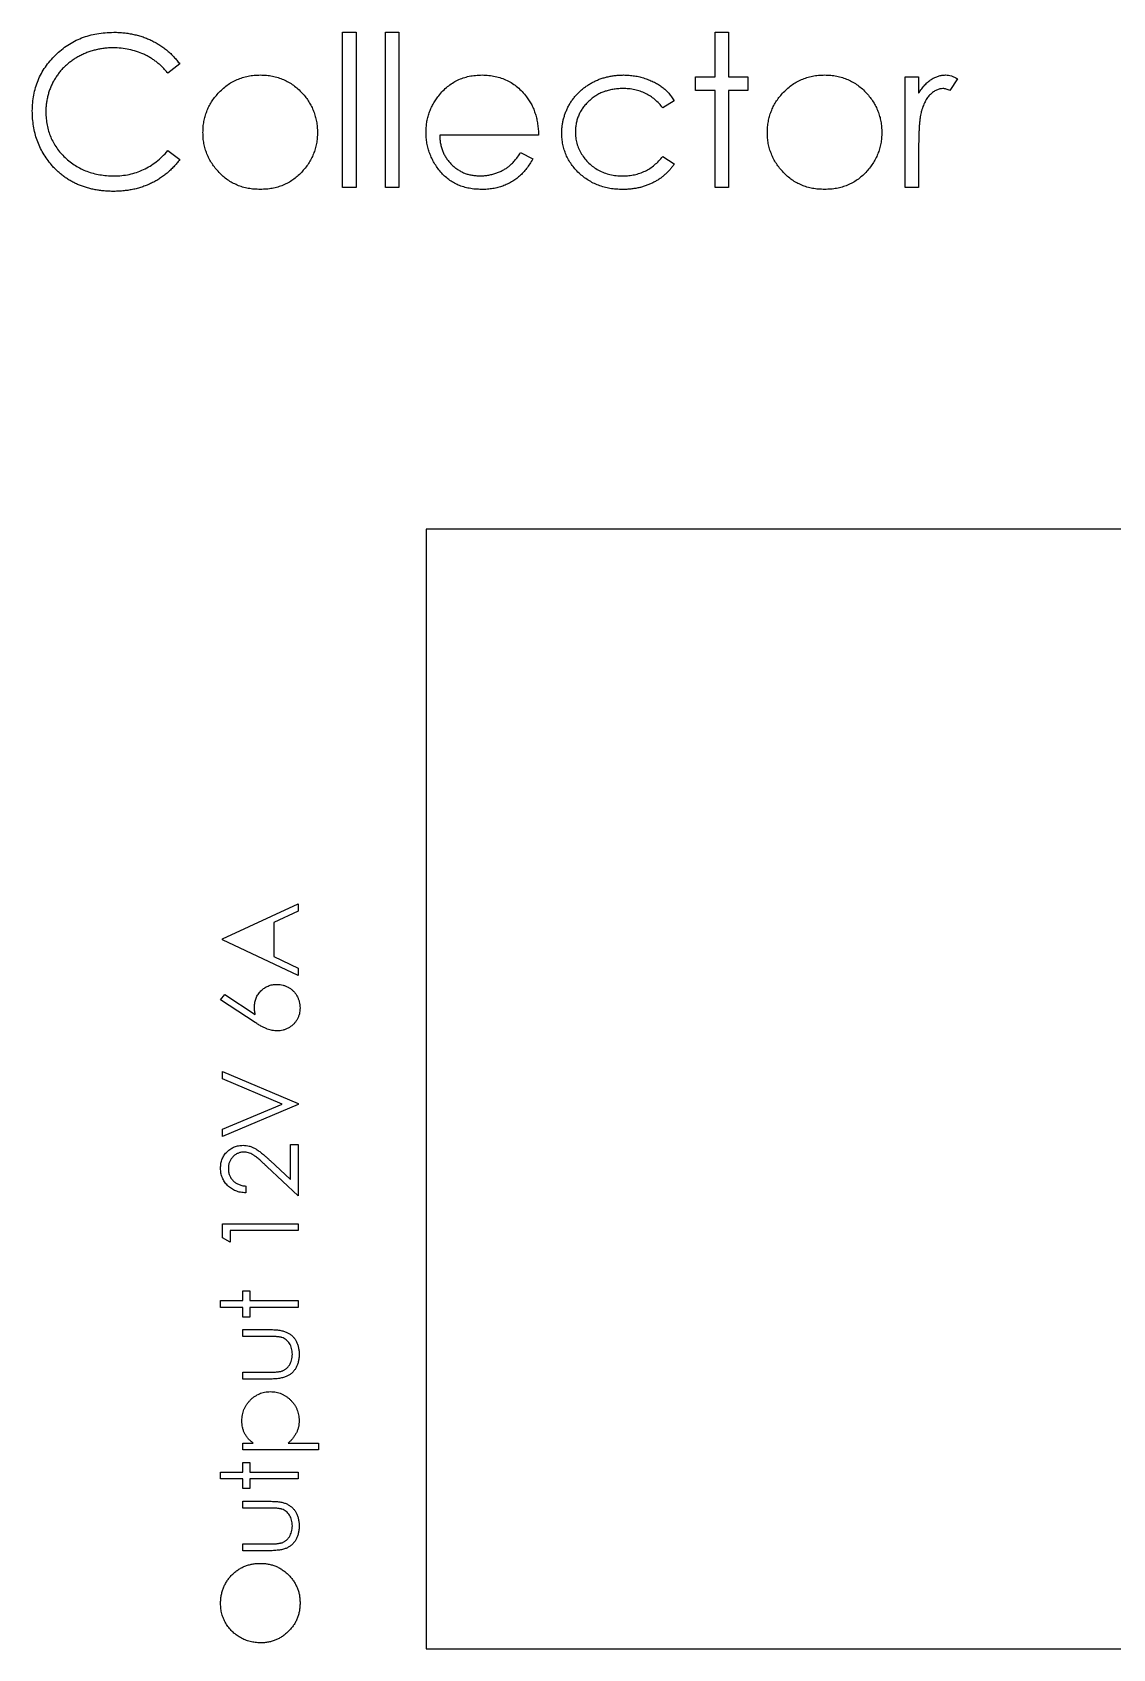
# Model space of a CAD drawing. Header units: millimetres. Extents: x -216 to 166, y 2 to 391.
# Drawn here: x 23 to 94.4, y 161.7 to 268.5 of the extents above; entities that cross this region are included whole.
import ezdxf

# ---------------------------------------------------------------- set-up
doc = ezdxf.new("R2010")
doc.units = ezdxf.units.MM

msp = doc.modelspace()

# ---------------------------------------------------------------- linework, layer by layer
at = {"color": 7, "linetype": 'Continuous', "lineweight": 25}
for p, q in [((43.47, 258.28), (43.47, 268.54)), ((43.47, 268.54), (44.37, 268.54)), ((44.37, 268.54), (44.37, 258.28)), ((46.3, 258.28), (46.3, 268.54)), ((46.3, 268.54), (47.19, 268.54)), ((47.19, 268.54), (47.19, 258.28)), ((68.09, 265.59), (68.09, 268.54)), ((68.09, 268.54), (68.99, 268.54)), ((68.99, 268.54), (68.99, 265.59)), ((32.71, 266.45), (31.92, 265.84)), ((66.81, 264.69), (66.81, 265.59)), ((66.81, 265.59), (68.09, 265.59)), ((68.99, 265.59), (70.27, 265.59)), ((70.27, 265.59), (70.27, 264.69)), ((80.65, 258.28), (80.65, 265.59)), ((80.65, 265.59), (81.55, 265.59)), ((81.55, 265.59), (81.55, 264.51)), ((84.12, 265.47), (83.62, 264.69)), ((65.4, 264), (64.65, 263.54)), ((68.09, 264.69), (66.81, 264.69)), ((68.09, 258.28), (68.09, 264.69)), ((70.27, 264.69), (68.99, 264.69)), ((68.99, 264.69), (68.99, 258.28)), ((31.92, 260.72), (32.71, 260.12)), ((56.42, 261.74), (49.89, 261.74)), ((81.55, 260.74), (81.55, 258.28)), ((55.24, 260.59), (56.04, 260.17)), ((64.65, 260.33), (65.4, 259.84)), ((44.37, 258.28), (43.47, 258.28)), ((47.19, 258.28), (46.3, 258.28)), ((68.99, 258.28), (68.09, 258.28)), ((81.55, 258.28), (80.65, 258.28)), ((49, 235.7), (49, 161.7)), ((123, 235.7), (49, 235.7)), ((35.53, 208.62), (40.53, 210.93)), ((40.53, 210.93), (40.53, 210.44)), ((40.53, 210.44), (38.93, 209.7)), ((38.93, 209.7), (38.93, 207.44)), ((35.53, 208.56), (35.53, 208.62)), ((40.53, 206.19), (35.53, 208.56)), ((38.93, 207.44), (40.53, 206.68)), ((40.53, 206.68), (40.53, 206.19)), ((35.4, 204.58), (35.68, 204.93)), ((37.69, 203.09), (35.4, 204.58)), ((35.68, 204.93), (37.7, 203.61)), ((35.53, 199.36), (35.53, 199.84)), ((35.53, 199.84), (40.53, 197.73)), ((39.47, 197.69), (35.53, 199.36)), ((35.53, 196.03), (39.47, 197.69)), ((40.53, 197.66), (35.53, 195.55)), ((40.53, 197.73), (40.53, 197.66)), ((35.53, 195.55), (35.53, 196.03)), ((40.02, 192.71), (40.02, 195.03)), ((40.02, 195.03), (40.53, 195.03)), ((40.53, 195.03), (40.53, 191.64)), ((40.53, 191.64), (38.46, 193.57)), ((38.68, 193.96), (40.02, 192.71)), ((37.07, 192.28), (37.07, 191.83)), ((35.53, 188.85), (35.53, 189.78)), ((35.53, 189.78), (40.53, 189.78)), ((40.53, 189.33), (36.05, 189.33)), ((36.05, 189.33), (36.05, 188.56)), ((40.53, 189.78), (40.53, 189.33)), ((36.05, 188.56), (35.53, 188.85)), ((36.88, 184.71), (36.88, 185.35)), ((36.88, 185.35), (37.33, 185.35)), ((37.33, 185.35), (37.33, 184.71)), ((35.4, 184.26), (35.4, 184.71)), ((35.4, 184.71), (36.88, 184.71)), ((36.88, 184.26), (35.4, 184.26)), ((36.88, 183.62), (36.88, 184.26)), ((37.33, 184.71), (40.53, 184.71)), ((40.53, 184.26), (37.33, 184.26)), ((37.33, 184.26), (37.33, 183.62)), ((40.53, 184.71), (40.53, 184.26)), ((37.33, 183.62), (36.88, 183.62)), ((36.88, 182.34), (36.88, 182.79)), ((36.88, 182.79), (38.66, 182.79)), ((38.57, 182.34), (36.88, 182.34)), ((36.88, 179.52), (36.88, 179.97)), ((36.88, 179.97), (38.57, 179.97)), ((38.62, 179.52), (36.88, 179.52)), ((36.88, 174.84), (36.88, 175.29)), ((36.88, 175.29), (37.55, 175.29)), ((39.87, 175.29), (41.88, 175.29)), ((41.88, 175.29), (41.88, 174.84)), ((41.88, 174.84), (36.88, 174.84)), ((35.4, 172.92), (35.4, 173.37)), ((35.4, 173.37), (36.88, 173.37)), ((36.88, 173.37), (36.88, 174.01)), ((36.88, 174.01), (37.33, 174.01)), ((37.33, 174.01), (37.33, 173.37)), ((37.33, 173.37), (40.53, 173.37)), ((40.53, 173.37), (40.53, 172.92)), ((36.88, 172.92), (35.4, 172.92)), ((36.88, 172.28), (36.88, 172.92)), ((37.33, 172.28), (36.88, 172.28)), ((40.53, 172.92), (37.33, 172.92)), ((37.33, 172.92), (37.33, 172.28)), ((36.88, 170.99), (36.88, 171.44)), ((36.88, 171.44), (38.66, 171.44)), ((38.57, 170.99), (36.88, 170.99)), ((36.88, 168.17), (36.88, 168.62)), ((36.88, 168.62), (38.57, 168.62)), ((38.62, 168.17), (36.88, 168.17)), ((49, 161.7), (123, 161.7))]:
    msp.add_line(p, q, dxfattribs=at)
for points, knots in [([(22.96, 263.34), (22.97, 263.52), (22.98, 263.87), (23.05, 264.39), (23.17, 264.89), (23.34, 265.36), (23.55, 265.82), (23.82, 266.25), (24.13, 266.66), (24.49, 267.04), (24.88, 267.39), (25.31, 267.7), (25.75, 267.96), (26.22, 268.17), (26.72, 268.34), (27.24, 268.45), (27.78, 268.52), (28.15, 268.53), (28.34, 268.54)], [0, 0, 0, 0, 0.064558, 0.127014, 0.187955, 0.248014, 0.307748, 0.368235, 0.42947, 0.492743, 0.556258, 0.618217, 0.679655, 0.741246, 0.803415, 0.866815, 0.932328, 1, 1, 1, 1]), ([(28.34, 268.54), (28.46, 268.54), (28.69, 268.53), (29.02, 268.51), (29.35, 268.46), (29.67, 268.4), (29.98, 268.33), (30.28, 268.23), (30.58, 268.12), (30.86, 267.99), (31.14, 267.84), (31.4, 267.69), (31.65, 267.51), (31.89, 267.33), (32.11, 267.13), (32.32, 266.92), (32.52, 266.69), (32.64, 266.53), (32.71, 266.45)], [0, 0, 0, 0, 0.068548, 0.135683, 0.201215, 0.265682, 0.329267, 0.392395, 0.45507, 0.517127, 0.57879, 0.63974, 0.700192, 0.759806, 0.819628, 0.879355, 0.939512, 1, 1, 1, 1]), ([(28.29, 267.51), (28.19, 267.51), (27.99, 267.51), (27.69, 267.48), (27.4, 267.43), (27.12, 267.37), (26.84, 267.29), (26.56, 267.2), (26.3, 267.08), (26.03, 266.95), (25.78, 266.8), (25.55, 266.64), (25.32, 266.47), (25.11, 266.28), (24.92, 266.09), (24.74, 265.88), (24.58, 265.65), (24.43, 265.42), (24.29, 265.18), (24.18, 264.93), (24.08, 264.67), (24, 264.4), (23.94, 264.13), (23.89, 263.85), (23.86, 263.56), (23.86, 263.37), (23.86, 263.27)], [0, 0, 0, 0, 0.043955, 0.087502, 0.130463, 0.172752, 0.215403, 0.25765, 0.300153, 0.343121, 0.385925, 0.427686, 0.468818, 0.509492, 0.549883, 0.58998, 0.630405, 0.670869, 0.711384, 0.751627, 0.791776, 0.832459, 0.873319, 0.914543, 0.956924, 1, 1, 1, 1]), ([(31.92, 265.84), (31.86, 265.91), (31.75, 266.04), (31.57, 266.23), (31.39, 266.4), (31.19, 266.57), (30.99, 266.71), (30.78, 266.85), (30.56, 266.98), (30.25, 267.13), (29.85, 267.28), (29.35, 267.41), (28.83, 267.5), (28.47, 267.51), (28.29, 267.51)], [0, 0, 0, 0, 0.063163, 0.125475, 0.187121, 0.248294, 0.309295, 0.36985, 0.430973, 0.492456, 0.616148, 0.740844, 0.868183, 1, 1, 1, 1]), ([(35.25, 264.51), (35.34, 264.6), (35.52, 264.79), (35.83, 265.04), (36.15, 265.25), (36.49, 265.42), (36.85, 265.55), (37.23, 265.65), (37.62, 265.71), (37.89, 265.71), (38.03, 265.72)], [0, 0, 0, 0, 0.128498, 0.252713, 0.374819, 0.496436, 0.617911, 0.741288, 0.8687, 1, 1, 1, 1]), ([(38.03, 265.72), (38.17, 265.71), (38.44, 265.71), (38.83, 265.65), (39.21, 265.55), (39.57, 265.42), (39.9, 265.25), (40.23, 265.04), (40.53, 264.8), (40.71, 264.61), (40.81, 264.51)], [0, 0, 0, 0, 0.131751, 0.258332, 0.382134, 0.503804, 0.624693, 0.746871, 0.871514, 1, 1, 1, 1]), ([(49.83, 264.35), (49.92, 264.46), (50.1, 264.68), (50.4, 264.95), (50.73, 265.19), (51.07, 265.38), (51.45, 265.53), (51.84, 265.64), (52.26, 265.7), (52.54, 265.71), (52.69, 265.72)], [0, 0, 0, 0, 0.128835, 0.253589, 0.374643, 0.49534, 0.616325, 0.739759, 0.866842, 1, 1, 1, 1]), ([(52.69, 265.72), (52.84, 265.71), (53.13, 265.7), (53.56, 265.63), (53.96, 265.52), (54.35, 265.37), (54.71, 265.16), (55.04, 264.91), (55.35, 264.62), (55.54, 264.39), (55.63, 264.28)], [0, 0, 0, 0, 0.13204, 0.259033, 0.38188, 0.502258, 0.622752, 0.744743, 0.870109, 1, 1, 1, 1]), ([(57.96, 261.87), (57.96, 261.96), (57.97, 262.13), (57.99, 262.39), (58.03, 262.64), (58.09, 262.88), (58.17, 263.12), (58.26, 263.36), (58.37, 263.59), (58.49, 263.82), (58.63, 264.03), (58.79, 264.24), (58.95, 264.43), (59.13, 264.61), (59.32, 264.78), (59.52, 264.94), (59.74, 265.08), (59.96, 265.22), (60.2, 265.33), (60.44, 265.44), (60.69, 265.52), (60.95, 265.59), (61.22, 265.65), (61.49, 265.69), (61.77, 265.71), (61.96, 265.71), (62.05, 265.72)], [0, 0, 0, 0, 0.041291, 0.082136, 0.122636, 0.162831, 0.203007, 0.243526, 0.284173, 0.32541, 0.366855, 0.407551, 0.448187, 0.488683, 0.529015, 0.569843, 0.61137, 0.653238, 0.695446, 0.737751, 0.780043, 0.822807, 0.865978, 0.909595, 0.954231, 1, 1, 1, 1]), ([(62.05, 265.72), (62.17, 265.71), (62.41, 265.71), (62.77, 265.66), (63.11, 265.6), (63.45, 265.5), (63.77, 265.38), (64.08, 265.24), (64.35, 265.09), (64.6, 264.92), (64.83, 264.73), (65.04, 264.51), (65.23, 264.27), (65.34, 264.09), (65.4, 264)], [0, 0, 0, 0, 0.091269, 0.182081, 0.27191, 0.362049, 0.450066, 0.533976, 0.613602, 0.690198, 0.765413, 0.841437, 0.919733, 1, 1, 1, 1]), ([(72.55, 264.51), (72.65, 264.6), (72.83, 264.79), (73.14, 265.04), (73.46, 265.25), (73.8, 265.42), (74.16, 265.55), (74.54, 265.65), (74.93, 265.71), (75.2, 265.71), (75.34, 265.72)], [0, 0, 0, 0, 0.128498, 0.252713, 0.374819, 0.496436, 0.617911, 0.741288, 0.8687, 1, 1, 1, 1]), ([(75.34, 265.72), (75.48, 265.71), (75.74, 265.71), (76.14, 265.65), (76.51, 265.55), (76.87, 265.42), (77.21, 265.25), (77.53, 265.04), (77.84, 264.8), (78.02, 264.61), (78.11, 264.51)], [0, 0, 0, 0, 0.131751, 0.258332, 0.382134, 0.503804, 0.624693, 0.746871, 0.871514, 1, 1, 1, 1]), ([(81.55, 264.51), (81.62, 264.61), (81.74, 264.8), (81.96, 265.06), (82.17, 265.27), (82.39, 265.43), (82.62, 265.56), (82.86, 265.65), (83.09, 265.71), (83.25, 265.71), (83.33, 265.72)], [0, 0, 0, 0, 0.160059, 0.306112, 0.438367, 0.560541, 0.675317, 0.786114, 0.892842, 1, 1, 1, 1]), ([(83.33, 265.72), (83.4, 265.71), (83.53, 265.71), (83.72, 265.66), (83.92, 265.58), (84.05, 265.5), (84.12, 265.47)], [0, 0, 0, 0, 0.2252775, 0.4635232, 0.7203236, 1, 1, 1, 1]), ([(34.24, 261.91), (34.25, 262.04), (34.25, 262.28), (34.3, 262.64), (34.38, 262.98), (34.49, 263.31), (34.63, 263.63), (34.8, 263.94), (35.01, 264.23), (35.17, 264.41), (35.25, 264.51)], [0, 0, 0, 0, 0.1289191, 0.2552377, 0.3786786, 0.5010879, 0.6227137, 0.7462408, 0.871589, 1, 1, 1, 1]), ([(40.81, 264.51), (40.89, 264.42), (41.05, 264.24), (41.25, 263.94), (41.42, 263.64), (41.56, 263.32), (41.67, 262.98), (41.75, 262.64), (41.8, 262.28), (41.81, 262.04), (41.81, 261.91)], [0, 0, 0, 0, 0.128157, 0.253834, 0.376506, 0.498534, 0.621368, 0.744565, 0.870634, 1, 1, 1, 1]), ([(48.99, 261.91), (48.99, 262.03), (49, 262.25), (49.03, 262.58), (49.1, 262.9), (49.19, 263.21), (49.31, 263.51), (49.46, 263.8), (49.63, 264.09), (49.76, 264.26), (49.83, 264.35)], [0, 0, 0, 0, 0.1280448, 0.2537679, 0.3774284, 0.5005508, 0.6232959, 0.7465783, 0.8723475, 1, 1, 1, 1]), ([(55.63, 264.28), (55.69, 264.19), (55.82, 264.02), (55.98, 263.74), (56.11, 263.45), (56.22, 263.13), (56.31, 262.81), (56.37, 262.47), (56.41, 262.11), (56.42, 261.87), (56.42, 261.74)], [0, 0, 0, 0, 0.118522, 0.236255, 0.356174, 0.47725, 0.60154, 0.729618, 0.862158, 1, 1, 1, 1]), ([(61.99, 264.82), (61.88, 264.82), (61.66, 264.81), (61.34, 264.77), (61.04, 264.7), (60.75, 264.62), (60.48, 264.5), (60.22, 264.35), (59.97, 264.18), (59.75, 263.99), (59.54, 263.77), (59.36, 263.55), (59.2, 263.31), (59.08, 263.06), (58.98, 262.8), (58.91, 262.53), (58.87, 262.24), (58.86, 262.05), (58.86, 261.95)], [0, 0, 0, 0, 0.069522, 0.136921, 0.201969, 0.265462, 0.328248, 0.390817, 0.45355, 0.517542, 0.580738, 0.641922, 0.701597, 0.760313, 0.818757, 0.877718, 0.938094, 1, 1, 1, 1]), ([(64.65, 263.54), (64.56, 263.64), (64.4, 263.84), (64.12, 264.1), (63.82, 264.32), (63.5, 264.51), (63.15, 264.65), (62.78, 264.75), (62.39, 264.81), (62.12, 264.82), (61.99, 264.82)], [0, 0, 0, 0, 0.128324, 0.252584, 0.373506, 0.493364, 0.614609, 0.73847, 0.865995, 1, 1, 1, 1]), ([(71.55, 261.91), (71.56, 262.04), (71.56, 262.28), (71.61, 262.64), (71.69, 262.98), (71.8, 263.31), (71.94, 263.63), (72.11, 263.94), (72.32, 264.23), (72.47, 264.41), (72.55, 264.51)], [0, 0, 0, 0, 0.128919, 0.255238, 0.378679, 0.501088, 0.622714, 0.746241, 0.871589, 1, 1, 1, 1]), ([(78.11, 264.51), (78.19, 264.42), (78.35, 264.24), (78.56, 263.94), (78.73, 263.64), (78.87, 263.32), (78.98, 262.98), (79.06, 262.64), (79.11, 262.28), (79.11, 262.04), (79.12, 261.91)], [0, 0, 0, 0, 0.128157, 0.253834, 0.376506, 0.498534, 0.621368, 0.744565, 0.870634, 1, 1, 1, 1]), ([(83.16, 264.82), (83.09, 264.81), (82.95, 264.8), (82.73, 264.73), (82.52, 264.6), (82.35, 264.46), (82.23, 264.33), (82.13, 264.22), (82.05, 264.09), (81.97, 263.94), (81.9, 263.79), (81.83, 263.62), (81.77, 263.44), (81.73, 263.31), (81.71, 263.24)], [0, 0, 0, 0, 0.093807, 0.191338, 0.295191, 0.410312, 0.47193, 0.536425, 0.603119, 0.674118, 0.749332, 0.828283, 0.91204, 1, 1, 1, 1]), ([(83.62, 264.69), (83.58, 264.71), (83.5, 264.74), (83.38, 264.79), (83.27, 264.81), (83.2, 264.82), (83.16, 264.82)], [0, 0, 0, 0, 0.295139, 0.56023, 0.794983, 1, 1, 1, 1]), ([(24.23, 259.77), (24.13, 259.9), (23.93, 260.14), (23.67, 260.55), (23.45, 260.96), (23.27, 261.4), (23.13, 261.86), (23.04, 262.34), (22.97, 262.83), (22.97, 263.17), (22.96, 263.34)], [0, 0, 0, 0, 0.1243285, 0.247156, 0.3687797, 0.4907339, 0.6136138, 0.7389576, 0.8673106, 1, 1, 1, 1]), ([(23.86, 263.27), (23.86, 263.12), (23.87, 262.83), (23.93, 262.41), (24.03, 262), (24.17, 261.61), (24.35, 261.24), (24.57, 260.89), (24.83, 260.56), (25.13, 260.25), (25.46, 259.97), (25.81, 259.72), (26.18, 259.52), (26.57, 259.34), (26.99, 259.21), (27.42, 259.12), (27.88, 259.06), (28.19, 259.05), (28.35, 259.05)], [0, 0, 0, 0, 0.064323, 0.12629, 0.186726, 0.246146, 0.305576, 0.365429, 0.426326, 0.48884, 0.551725, 0.613919, 0.675484, 0.737334, 0.800229, 0.864502, 0.931041, 1, 1, 1, 1]), ([(81.71, 263.24), (81.7, 263.19), (81.67, 263.06), (81.64, 262.84), (81.61, 262.59), (81.59, 262.29), (81.57, 261.96), (81.56, 261.59), (81.55, 261.18), (81.55, 260.89), (81.55, 260.74)], [0, 0, 0, 0, 0.070855, 0.156938, 0.2586, 0.375891, 0.508166, 0.656238, 0.820177, 1, 1, 1, 1]), ([(38.03, 258.15), (37.89, 258.16), (37.63, 258.16), (37.24, 258.22), (36.86, 258.3), (36.51, 258.43), (36.18, 258.59), (35.86, 258.78), (35.57, 259.01), (35.3, 259.28), (35.05, 259.56), (34.84, 259.86), (34.65, 260.17), (34.5, 260.5), (34.39, 260.84), (34.3, 261.19), (34.25, 261.55), (34.25, 261.79), (34.24, 261.91)], [0, 0, 0, 0, 0.068742, 0.134635, 0.198324, 0.260825, 0.322714, 0.384555, 0.446913, 0.510958, 0.574931, 0.636685, 0.697483, 0.757134, 0.816966, 0.876818, 0.937663, 1, 1, 1, 1]), ([(41.81, 261.91), (41.81, 261.79), (41.8, 261.55), (41.75, 261.19), (41.67, 260.84), (41.55, 260.5), (41.4, 260.17), (41.22, 259.86), (41, 259.56), (40.75, 259.28), (40.48, 259.01), (40.19, 258.78), (39.88, 258.59), (39.54, 258.43), (39.19, 258.3), (38.82, 258.22), (38.43, 258.16), (38.17, 258.16), (38.03, 258.15)], [0, 0, 0, 0, 0.062416, 0.123337, 0.183265, 0.243172, 0.302898, 0.363774, 0.425605, 0.489659, 0.553785, 0.616222, 0.677854, 0.739517, 0.802097, 0.865866, 0.931508, 1, 1, 1, 1]), ([(52.66, 258.15), (52.52, 258.16), (52.25, 258.16), (51.85, 258.22), (51.48, 258.31), (51.12, 258.43), (50.8, 258.6), (50.49, 258.8), (50.21, 259.03), (49.96, 259.3), (49.73, 259.59), (49.53, 259.9), (49.36, 260.21), (49.23, 260.53), (49.12, 260.86), (49.04, 261.21), (49, 261.56), (48.99, 261.79), (48.99, 261.91)], [0, 0, 0, 0, 0.071579, 0.139629, 0.204797, 0.268135, 0.329814, 0.391301, 0.453434, 0.516552, 0.579631, 0.641119, 0.701294, 0.76081, 0.819932, 0.87892, 0.938983, 1, 1, 1, 1]), ([(61.98, 258.15), (61.84, 258.15), (61.56, 258.16), (61.15, 258.21), (60.76, 258.3), (60.39, 258.42), (60.04, 258.57), (59.71, 258.76), (59.39, 258.98), (59.1, 259.23), (58.83, 259.51), (58.6, 259.8), (58.4, 260.11), (58.24, 260.44), (58.12, 260.77), (58.03, 261.13), (57.97, 261.5), (57.97, 261.75), (57.96, 261.87)], [0, 0, 0, 0, 0.069559, 0.136335, 0.201096, 0.26445, 0.327005, 0.389391, 0.451976, 0.51567, 0.578973, 0.640167, 0.69974, 0.758685, 0.81782, 0.876984, 0.937634, 1, 1, 1, 1]), ([(58.86, 261.95), (58.86, 261.83), (58.87, 261.57), (58.95, 261.2), (59.08, 260.83), (59.26, 260.49), (59.49, 260.17), (59.75, 259.88), (60.05, 259.63), (60.39, 259.42), (60.76, 259.25), (61.15, 259.13), (61.56, 259.06), (61.85, 259.05), (61.99, 259.05)], [0, 0, 0, 0, 0.080525, 0.159965, 0.240321, 0.322529, 0.405024, 0.486597, 0.567865, 0.651333, 0.736238, 0.821529, 0.909005, 1, 1, 1, 1]), ([(75.34, 258.15), (75.2, 258.16), (74.93, 258.16), (74.54, 258.22), (74.17, 258.3), (73.82, 258.43), (73.49, 258.59), (73.17, 258.78), (72.88, 259.01), (72.61, 259.28), (72.36, 259.56), (72.14, 259.86), (71.96, 260.17), (71.81, 260.5), (71.69, 260.84), (71.61, 261.19), (71.56, 261.55), (71.55, 261.79), (71.55, 261.91)], [0, 0, 0, 0, 0.0687423, 0.1346352, 0.1983242, 0.260825, 0.3227136, 0.3845545, 0.4469129, 0.5109576, 0.5749307, 0.6366845, 0.6974831, 0.7571338, 0.8169657, 0.8768184, 0.9376626, 1, 1, 1, 1]), ([(79.12, 261.91), (79.11, 261.79), (79.11, 261.55), (79.06, 261.19), (78.97, 260.84), (78.86, 260.5), (78.71, 260.17), (78.52, 259.86), (78.31, 259.56), (78.06, 259.28), (77.79, 259.01), (77.5, 258.78), (77.18, 258.59), (76.85, 258.43), (76.5, 258.3), (76.13, 258.22), (75.74, 258.16), (75.47, 258.16), (75.34, 258.15)], [0, 0, 0, 0, 0.062416, 0.123337, 0.183265, 0.243172, 0.302898, 0.363774, 0.425605, 0.489659, 0.553785, 0.616222, 0.677854, 0.739517, 0.802097, 0.865866, 0.931508, 1, 1, 1, 1]), ([(28.35, 259.05), (28.52, 259.05), (28.87, 259.06), (29.37, 259.14), (29.85, 259.27), (30.31, 259.46), (30.75, 259.69), (31.17, 259.98), (31.56, 260.32), (31.8, 260.58), (31.92, 260.72)], [0, 0, 0, 0, 0.128515, 0.252949, 0.374755, 0.49594, 0.617181, 0.740909, 0.867811, 1, 1, 1, 1]), ([(49.89, 261.74), (49.89, 261.65), (49.9, 261.46), (49.94, 261.18), (50, 260.92), (50.09, 260.67), (50.2, 260.43), (50.33, 260.21), (50.49, 260), (50.67, 259.8), (50.86, 259.63), (51.07, 259.47), (51.29, 259.34), (51.52, 259.23), (51.76, 259.15), (52.02, 259.09), (52.28, 259.06), (52.46, 259.05), (52.55, 259.05)], [0, 0, 0, 0, 0.068385, 0.134476, 0.198391, 0.260753, 0.321829, 0.383037, 0.444653, 0.507398, 0.569825, 0.630778, 0.690929, 0.750945, 0.811049, 0.872331, 0.935004, 1, 1, 1, 1]), ([(28.35, 258.02), (28.25, 258.02), (28.03, 258.03), (27.72, 258.05), (27.41, 258.08), (27.12, 258.13), (26.83, 258.19), (26.55, 258.27), (26.28, 258.36), (26.02, 258.46), (25.76, 258.57), (25.52, 258.7), (25.28, 258.85), (25.05, 259), (24.83, 259.18), (24.62, 259.36), (24.42, 259.56), (24.29, 259.7), (24.23, 259.77)], [0, 0, 0, 0, 0.069663, 0.13775, 0.203917, 0.26878, 0.332414, 0.394754, 0.45618, 0.516996, 0.577396, 0.637198, 0.696999, 0.756756, 0.816554, 0.876948, 0.938132, 1, 1, 1, 1]), ([(32.71, 260.12), (32.64, 260.04), (32.52, 259.88), (32.31, 259.65), (32.1, 259.43), (31.87, 259.23), (31.63, 259.04), (31.38, 258.87), (31.12, 258.71), (30.85, 258.57), (30.56, 258.44), (30.27, 258.33), (29.97, 258.23), (29.66, 258.16), (29.35, 258.1), (29.02, 258.06), (28.69, 258.03), (28.47, 258.03), (28.35, 258.02)], [0, 0, 0, 0, 0.061674, 0.123053, 0.183475, 0.243727, 0.304279, 0.364863, 0.425946, 0.487391, 0.54922, 0.611144, 0.673529, 0.736961, 0.800785, 0.866013, 0.932101, 1, 1, 1, 1]), ([(52.55, 259.05), (52.64, 259.05), (52.82, 259.05), (53.08, 259.09), (53.34, 259.14), (53.6, 259.22), (53.84, 259.31), (54.07, 259.42), (54.28, 259.54), (54.47, 259.67), (54.66, 259.84), (54.85, 260.05), (55.05, 260.3), (55.18, 260.49), (55.24, 260.59)], [0, 0, 0, 0, 0.082592, 0.163879, 0.245659, 0.327726, 0.40861, 0.485749, 0.559169, 0.630268, 0.705306, 0.792065, 0.889796, 1, 1, 1, 1]), ([(56.04, 260.17), (55.98, 260.06), (55.85, 259.84), (55.64, 259.54), (55.42, 259.27), (55.17, 259.03), (54.92, 258.83), (54.65, 258.65), (54.36, 258.5), (54.06, 258.37), (53.74, 258.27), (53.4, 258.2), (53.04, 258.16), (52.79, 258.15), (52.66, 258.15)], [0, 0, 0, 0, 0.09337, 0.181661, 0.265874, 0.346355, 0.4246, 0.501903, 0.579992, 0.658443, 0.738672, 0.821894, 0.908801, 1, 1, 1, 1]), ([(65.4, 259.84), (65.35, 259.77), (65.26, 259.64), (65.12, 259.46), (64.96, 259.29), (64.78, 259.13), (64.6, 258.97), (64.41, 258.84), (64.2, 258.71), (63.99, 258.59), (63.77, 258.49), (63.53, 258.4), (63.29, 258.32), (63.05, 258.26), (62.79, 258.21), (62.53, 258.18), (62.25, 258.15), (62.07, 258.15), (61.98, 258.15)], [0, 0, 0, 0, 0.059633, 0.119069, 0.178197, 0.236957, 0.295932, 0.355856, 0.416473, 0.477742, 0.539903, 0.602538, 0.665422, 0.729765, 0.794829, 0.861827, 0.930011, 1, 1, 1, 1]), ([(61.99, 259.05), (62.13, 259.05), (62.39, 259.06), (62.77, 259.12), (63.13, 259.22), (63.47, 259.36), (63.8, 259.54), (64.1, 259.77), (64.39, 260.03), (64.56, 260.23), (64.65, 260.33)], [0, 0, 0, 0, 0.129981, 0.255447, 0.377298, 0.498442, 0.619372, 0.741857, 0.868564, 1, 1, 1, 1]), ([(37.65, 204.13), (37.65, 204.18), (37.65, 204.28), (37.67, 204.42), (37.71, 204.57), (37.75, 204.7), (37.81, 204.83), (37.89, 204.95), (37.98, 205.07), (38.07, 205.18), (38.18, 205.28), (38.3, 205.37), (38.42, 205.44), (38.55, 205.5), (38.69, 205.55), (38.83, 205.59), (38.98, 205.61), (39.08, 205.61), (39.13, 205.61)], [0, 0, 0, 0, 0.065232, 0.128407, 0.19007, 0.250947, 0.311551, 0.372869, 0.435031, 0.49908, 0.5631, 0.62552, 0.686691, 0.747683, 0.80856, 0.87074, 0.93434, 1, 1, 1, 1]), ([(39.13, 205.61), (39.2, 205.61), (39.34, 205.6), (39.54, 205.56), (39.73, 205.5), (39.91, 205.41), (40.07, 205.3), (40.22, 205.17), (40.35, 205.02), (40.46, 204.84), (40.55, 204.66), (40.61, 204.46), (40.65, 204.26), (40.66, 204.12), (40.66, 204.05)], [0, 0, 0, 0, 0.08595, 0.16913, 0.250406, 0.33193, 0.413348, 0.494159, 0.57601, 0.660748, 0.745776, 0.830039, 0.914025, 1, 1, 1, 1]), ([(37.7, 203.61), (37.68, 203.7), (37.65, 203.87), (37.65, 204.04), (37.65, 204.13)], [0, 0, 0, 0, 0.512659, 1, 1, 1, 1]), ([(39.14, 202.53), (39.09, 202.54), (38.98, 202.54), (38.82, 202.56), (38.66, 202.6), (38.52, 202.64), (38.41, 202.69), (38.32, 202.73), (38.22, 202.78), (38.12, 202.83), (38.02, 202.88), (37.91, 202.95), (37.8, 203.02), (37.72, 203.07), (37.69, 203.09)], [0, 0, 0, 0, 0.097818, 0.199726, 0.305276, 0.415811, 0.474472, 0.537274, 0.603657, 0.674299, 0.749834, 0.828598, 0.912378, 1, 1, 1, 1]), ([(40.66, 204.05), (40.66, 203.98), (40.65, 203.85), (40.62, 203.65), (40.55, 203.46), (40.47, 203.28), (40.36, 203.12), (40.23, 202.97), (40.08, 202.84), (39.91, 202.73), (39.73, 202.64), (39.54, 202.58), (39.34, 202.54), (39.21, 202.54), (39.14, 202.53)], [0, 0, 0, 0, 0.084348, 0.167078, 0.249605, 0.332974, 0.416161, 0.497811, 0.580686, 0.664926, 0.749428, 0.832484, 0.915626, 1, 1, 1, 1]), ([(35.4, 193.46), (35.41, 193.51), (35.41, 193.62), (35.43, 193.78), (35.46, 193.93), (35.51, 194.07), (35.58, 194.2), (35.65, 194.33), (35.74, 194.45), (35.85, 194.55), (35.96, 194.65), (36.08, 194.74), (36.2, 194.81), (36.33, 194.87), (36.46, 194.91), (36.6, 194.95), (36.74, 194.96), (36.84, 194.97), (36.89, 194.97)], [0, 0, 0, 0, 0.06948, 0.136525, 0.200801, 0.263983, 0.325711, 0.387271, 0.449493, 0.512955, 0.576266, 0.637575, 0.697901, 0.757558, 0.816588, 0.876646, 0.937286, 1, 1, 1, 1]), ([(36.93, 194.52), (36.9, 194.52), (36.83, 194.52), (36.73, 194.5), (36.64, 194.48), (36.54, 194.44), (36.46, 194.4), (36.37, 194.34), (36.29, 194.28), (36.22, 194.21), (36.15, 194.13), (36.08, 194.04), (36.03, 193.95), (35.99, 193.86), (35.96, 193.76), (35.93, 193.65), (35.92, 193.55), (35.92, 193.47), (35.92, 193.44)], [0, 0, 0, 0, 0.061965, 0.122122, 0.180988, 0.239933, 0.299906, 0.359989, 0.421776, 0.486576, 0.551535, 0.615018, 0.677259, 0.73973, 0.80305, 0.866495, 0.931973, 1, 1, 1, 1]), ([(36.89, 194.97), (36.96, 194.97), (37.1, 194.96), (37.3, 194.92), (37.5, 194.86), (37.66, 194.78), (37.78, 194.7), (37.89, 194.63), (38, 194.55), (38.12, 194.46), (38.25, 194.35), (38.39, 194.23), (38.53, 194.1), (38.63, 194.01), (38.68, 193.96)], [0, 0, 0, 0, 0.0987014, 0.1956707, 0.29242, 0.3913393, 0.4444587, 0.5042246, 0.5703476, 0.6429138, 0.7222898, 0.8079227, 0.9004704, 1, 1, 1, 1]), ([(38.46, 193.57), (38.41, 193.62), (38.32, 193.71), (38.18, 193.84), (38.05, 193.96), (37.94, 194.06), (37.83, 194.15), (37.73, 194.23), (37.64, 194.29), (37.53, 194.36), (37.41, 194.42), (37.25, 194.48), (37.09, 194.51), (36.99, 194.52), (36.93, 194.52)], [0, 0, 0, 0, 0.110803, 0.212829, 0.306101, 0.390647, 0.466924, 0.534481, 0.593587, 0.644557, 0.7362, 0.825024, 0.911986, 1, 1, 1, 1]), ([(37.07, 191.83), (37.01, 191.83), (36.89, 191.84), (36.72, 191.86), (36.56, 191.9), (36.41, 191.96), (36.26, 192.02), (36.12, 192.11), (35.99, 192.2), (35.87, 192.31), (35.76, 192.43), (35.67, 192.56), (35.59, 192.69), (35.52, 192.83), (35.47, 192.98), (35.43, 193.13), (35.41, 193.29), (35.41, 193.4), (35.4, 193.46)], [0, 0, 0, 0, 0.0687908, 0.1351033, 0.1989787, 0.2619043, 0.323495, 0.3851954, 0.4469692, 0.5097648, 0.5722506, 0.6334052, 0.6932512, 0.7525832, 0.8125793, 0.8732751, 0.9355499, 1, 1, 1, 1]), ([(35.92, 193.44), (35.92, 193.4), (35.92, 193.32), (35.93, 193.21), (35.96, 193.1), (35.99, 193), (36.03, 192.9), (36.09, 192.81), (36.15, 192.72), (36.22, 192.64), (36.3, 192.56), (36.39, 192.5), (36.48, 192.44), (36.58, 192.39), (36.7, 192.35), (36.81, 192.31), (36.94, 192.29), (37.03, 192.28), (37.07, 192.28)], [0, 0, 0, 0, 0.06443, 0.12653, 0.186744, 0.245898, 0.304053, 0.362196, 0.420655, 0.480331, 0.540663, 0.600744, 0.661982, 0.72448, 0.789067, 0.856333, 0.926362, 1, 1, 1, 1]), ([(38.66, 182.79), (38.72, 182.79), (38.84, 182.79), (39.01, 182.78), (39.16, 182.77), (39.31, 182.75), (39.45, 182.72), (39.57, 182.69), (39.68, 182.65), (39.79, 182.61), (39.88, 182.56), (39.97, 182.51), (40.05, 182.45), (40.13, 182.39), (40.2, 182.31), (40.27, 182.24), (40.33, 182.15), (40.38, 182.07), (40.43, 181.97), (40.48, 181.87), (40.51, 181.77), (40.54, 181.66), (40.57, 181.54), (40.59, 181.42), (40.6, 181.29), (40.6, 181.2), (40.6, 181.16)], [0, 0, 0, 0, 0.062217, 0.120709, 0.175567, 0.226556, 0.273743, 0.317339, 0.357879, 0.395473, 0.431138, 0.466151, 0.501072, 0.535484, 0.569994, 0.604816, 0.639941, 0.675791, 0.712081, 0.749315, 0.787578, 0.826765, 0.867814, 0.91015, 0.953934, 1, 1, 1, 1]), ([(39.46, 182.27), (39.44, 182.27), (39.4, 182.29), (39.33, 182.3), (39.24, 182.31), (39.13, 182.32), (39.01, 182.33), (38.88, 182.34), (38.73, 182.34), (38.63, 182.34), (38.57, 182.34)], [0, 0, 0, 0, 0.069693, 0.154074, 0.254591, 0.371465, 0.504755, 0.653494, 0.818953, 1, 1, 1, 1]), ([(40.15, 181.16), (40.15, 181.23), (40.14, 181.36), (40.11, 181.54), (40.05, 181.72), (39.96, 181.87), (39.86, 182), (39.74, 182.11), (39.61, 182.21), (39.51, 182.25), (39.46, 182.27)], [0, 0, 0, 0, 0.144632, 0.279837, 0.408371, 0.533043, 0.653596, 0.770016, 0.884339, 1, 1, 1, 1]), ([(40.6, 181.16), (40.6, 181.11), (40.6, 181.03), (40.59, 180.9), (40.57, 180.78), (40.54, 180.66), (40.51, 180.55), (40.48, 180.44), (40.43, 180.34), (40.38, 180.25), (40.33, 180.16), (40.26, 180.08), (40.2, 180), (40.13, 179.93), (40.05, 179.86), (39.96, 179.8), (39.88, 179.75), (39.78, 179.7), (39.68, 179.66), (39.56, 179.62), (39.44, 179.59), (39.3, 179.56), (39.15, 179.54), (38.98, 179.53), (38.81, 179.52), (38.69, 179.52), (38.62, 179.52)], [0, 0, 0, 0, 0.045157, 0.088737, 0.130549, 0.17109, 0.210119, 0.247908, 0.284992, 0.321132, 0.356538, 0.391704, 0.426128, 0.460451, 0.494916, 0.529482, 0.564528, 0.600052, 0.637495, 0.678178, 0.722552, 0.770157, 0.82186, 0.877053, 0.936517, 1, 1, 1, 1]), ([(39.43, 180.04), (39.46, 180.05), (39.51, 180.07), (39.59, 180.1), (39.66, 180.15), (39.73, 180.19), (39.79, 180.25), (39.85, 180.31), (39.91, 180.37), (39.97, 180.47), (40.04, 180.6), (40.11, 180.78), (40.14, 180.96), (40.15, 181.1), (40.15, 181.16)], [0, 0, 0, 0, 0.0604867, 0.1197159, 0.1780862, 0.2359713, 0.2946098, 0.353536, 0.4131613, 0.4745453, 0.5992335, 0.7270292, 0.8596954, 1, 1, 1, 1]), ([(38.57, 179.97), (38.62, 179.97), (38.72, 179.97), (38.86, 179.97), (38.98, 179.98), (39.09, 179.99), (39.19, 180), (39.28, 180.01), (39.36, 180.02), (39.41, 180.03), (39.43, 180.04)], [0, 0, 0, 0, 0.173617, 0.33212, 0.477936, 0.609932, 0.727032, 0.831671, 0.921715, 1, 1, 1, 1]), ([(36.81, 176.77), (36.82, 176.83), (36.82, 176.96), (36.85, 177.15), (36.89, 177.33), (36.95, 177.5), (37.03, 177.67), (37.12, 177.83), (37.24, 177.98), (37.36, 178.13), (37.5, 178.26), (37.65, 178.37), (37.81, 178.47), (37.97, 178.55), (38.14, 178.61), (38.32, 178.66), (38.51, 178.68), (38.63, 178.69), (38.7, 178.69)], [0, 0, 0, 0, 0.065081, 0.128636, 0.190653, 0.252125, 0.313446, 0.375227, 0.438498, 0.503285, 0.56801, 0.630879, 0.692154, 0.752552, 0.813191, 0.873985, 0.936258, 1, 1, 1, 1]), ([(38.7, 178.69), (38.76, 178.69), (38.89, 178.68), (39.08, 178.66), (39.26, 178.61), (39.43, 178.55), (39.6, 178.47), (39.75, 178.37), (39.9, 178.26), (40.04, 178.13), (40.17, 177.99), (40.29, 177.84), (40.38, 177.68), (40.46, 177.51), (40.52, 177.34), (40.56, 177.16), (40.59, 176.97), (40.6, 176.84), (40.6, 176.78)], [0, 0, 0, 0, 0.064921, 0.128034, 0.189574, 0.25058, 0.311733, 0.37325, 0.435763, 0.500346, 0.564949, 0.627528, 0.689157, 0.749865, 0.81076, 0.8723, 0.935413, 1, 1, 1, 1]), ([(37.55, 175.29), (37.49, 175.34), (37.38, 175.43), (37.22, 175.59), (37.09, 175.76), (36.99, 175.94), (36.91, 176.13), (36.85, 176.33), (36.82, 176.55), (36.82, 176.69), (36.81, 176.77)], [0, 0, 0, 0, 0.134924, 0.26303, 0.385707, 0.505717, 0.625137, 0.74612, 0.870524, 1, 1, 1, 1]), ([(40.6, 176.78), (40.59, 176.71), (40.59, 176.56), (40.56, 176.35), (40.5, 176.15), (40.42, 175.96), (40.31, 175.78), (40.19, 175.6), (40.04, 175.44), (39.93, 175.34), (39.87, 175.29)], [0, 0, 0, 0, 0.1268326, 0.2504366, 0.3712707, 0.4921485, 0.6134259, 0.7380142, 0.8661405, 1, 1, 1, 1]), ([(39.46, 170.92), (39.44, 170.93), (39.4, 170.94), (39.33, 170.95), (39.24, 170.97), (39.13, 170.98), (39.01, 170.99), (38.88, 170.99), (38.73, 170.99), (38.63, 170.99), (38.57, 170.99)], [0, 0, 0, 0, 0.069693, 0.154074, 0.254591, 0.371465, 0.504755, 0.653494, 0.818953, 1, 1, 1, 1]), ([(38.66, 171.44), (38.72, 171.44), (38.84, 171.44), (39.01, 171.43), (39.16, 171.42), (39.31, 171.4), (39.45, 171.38), (39.57, 171.34), (39.68, 171.31), (39.79, 171.27), (39.88, 171.22), (39.97, 171.16), (40.05, 171.1), (40.13, 171.04), (40.2, 170.97), (40.27, 170.89), (40.33, 170.81), (40.38, 170.72), (40.43, 170.63), (40.48, 170.53), (40.51, 170.42), (40.54, 170.31), (40.57, 170.19), (40.59, 170.07), (40.6, 169.94), (40.6, 169.86), (40.6, 169.81)], [0, 0, 0, 0, 0.062217, 0.120709, 0.175567, 0.226556, 0.273743, 0.317339, 0.357879, 0.395473, 0.431138, 0.466151, 0.501072, 0.535484, 0.569994, 0.604816, 0.639941, 0.675791, 0.712081, 0.749315, 0.787578, 0.826765, 0.867814, 0.91015, 0.953934, 1, 1, 1, 1]), ([(40.15, 169.82), (40.15, 169.88), (40.14, 170.01), (40.11, 170.2), (40.05, 170.37), (39.96, 170.52), (39.86, 170.66), (39.74, 170.77), (39.61, 170.86), (39.51, 170.9), (39.46, 170.92)], [0, 0, 0, 0, 0.144632, 0.279837, 0.408371, 0.533043, 0.653596, 0.770016, 0.884339, 1, 1, 1, 1]), ([(40.6, 169.81), (40.6, 169.77), (40.6, 169.68), (40.59, 169.55), (40.57, 169.43), (40.54, 169.31), (40.51, 169.2), (40.48, 169.09), (40.43, 168.99), (40.38, 168.9), (40.33, 168.81), (40.26, 168.73), (40.2, 168.65), (40.13, 168.58), (40.05, 168.51), (39.96, 168.46), (39.88, 168.4), (39.78, 168.35), (39.68, 168.31), (39.56, 168.27), (39.44, 168.24), (39.3, 168.22), (39.15, 168.2), (38.98, 168.18), (38.81, 168.18), (38.69, 168.17), (38.62, 168.17)], [0, 0, 0, 0, 0.045157, 0.088737, 0.130549, 0.17109, 0.210119, 0.247908, 0.284992, 0.321132, 0.356538, 0.391704, 0.426128, 0.460451, 0.494916, 0.529482, 0.564528, 0.600052, 0.637495, 0.678178, 0.722552, 0.770157, 0.82186, 0.877053, 0.936517, 1, 1, 1, 1]), ([(39.43, 168.69), (39.46, 168.7), (39.51, 168.72), (39.59, 168.76), (39.66, 168.8), (39.73, 168.85), (39.79, 168.9), (39.85, 168.96), (39.91, 169.03), (39.97, 169.12), (40.04, 169.26), (40.11, 169.43), (40.14, 169.62), (40.15, 169.75), (40.15, 169.82)], [0, 0, 0, 0, 0.0604867, 0.1197159, 0.1780862, 0.2359713, 0.2946098, 0.353536, 0.4131613, 0.4745453, 0.5992335, 0.7270292, 0.8596954, 1, 1, 1, 1]), ([(38.57, 168.62), (38.62, 168.62), (38.72, 168.62), (38.86, 168.63), (38.98, 168.63), (39.09, 168.64), (39.19, 168.65), (39.28, 168.66), (39.36, 168.68), (39.41, 168.69), (39.43, 168.69)], [0, 0, 0, 0, 0.173617, 0.33212, 0.477936, 0.609932, 0.727032, 0.831671, 0.921715, 1, 1, 1, 1]), ([(35.4, 164.68), (35.41, 164.77), (35.41, 164.96), (35.45, 165.22), (35.51, 165.48), (35.59, 165.72), (35.7, 165.95), (35.83, 166.18), (35.98, 166.38), (36.16, 166.58), (36.35, 166.76), (36.56, 166.91), (36.78, 167.05), (37.01, 167.15), (37.25, 167.24), (37.5, 167.3), (37.76, 167.33), (37.94, 167.34), (38.03, 167.34)], [0, 0, 0, 0, 0.066567, 0.130742, 0.193348, 0.254998, 0.316119, 0.377264, 0.4394, 0.502805, 0.566356, 0.628251, 0.689107, 0.749358, 0.81018, 0.871617, 0.934873, 1, 1, 1, 1]), ([(38.03, 167.34), (38.12, 167.34), (38.3, 167.33), (38.56, 167.3), (38.81, 167.24), (39.05, 167.15), (39.28, 167.05), (39.49, 166.91), (39.7, 166.76), (39.9, 166.58), (40.08, 166.39), (40.23, 166.18), (40.36, 165.96), (40.47, 165.74), (40.56, 165.5), (40.62, 165.25), (40.65, 164.99), (40.66, 164.81), (40.66, 164.72)], [0, 0, 0, 0, 0.065234, 0.128584, 0.190343, 0.251408, 0.312206, 0.373614, 0.436264, 0.500407, 0.564535, 0.627137, 0.688338, 0.74924, 0.810076, 0.871656, 0.934766, 1, 1, 1, 1]), ([(38.05, 162.08), (38, 162.09), (37.88, 162.09), (37.7, 162.11), (37.53, 162.13), (37.36, 162.17), (37.19, 162.22), (37.03, 162.28), (36.87, 162.35), (36.72, 162.43), (36.57, 162.52), (36.43, 162.62), (36.29, 162.73), (36.17, 162.84), (36.05, 162.96), (35.94, 163.1), (35.84, 163.23), (35.75, 163.38), (35.67, 163.53), (35.6, 163.69), (35.54, 163.84), (35.49, 164.01), (35.45, 164.17), (35.43, 164.34), (35.41, 164.51), (35.41, 164.62), (35.4, 164.68)], [0, 0, 0, 0, 0.043209, 0.085873, 0.12812, 0.170152, 0.211918, 0.253753, 0.296006, 0.338443, 0.381015, 0.42282, 0.464089, 0.505126, 0.545975, 0.586985, 0.628339, 0.670084, 0.711992, 0.753039, 0.794049, 0.834886, 0.875498, 0.916547, 0.958004, 1, 1, 1, 1]), ([(40.66, 164.72), (40.66, 164.63), (40.65, 164.45), (40.62, 164.19), (40.56, 163.94), (40.47, 163.7), (40.37, 163.47), (40.24, 163.25), (40.08, 163.04), (39.9, 162.85), (39.71, 162.67), (39.5, 162.51), (39.28, 162.38), (39.06, 162.27), (38.82, 162.19), (38.57, 162.13), (38.32, 162.09), (38.14, 162.09), (38.05, 162.08)], [0, 0, 0, 0, 0.065819, 0.129747, 0.192072, 0.253459, 0.31457, 0.37628, 0.439026, 0.503267, 0.567493, 0.629705, 0.691, 0.751452, 0.812004, 0.87315, 0.935635, 1, 1, 1, 1])]:
    msp.add_open_spline(points, degree=3, knots=knots, dxfattribs=at)

doc.saveas('drawing.dxf')
